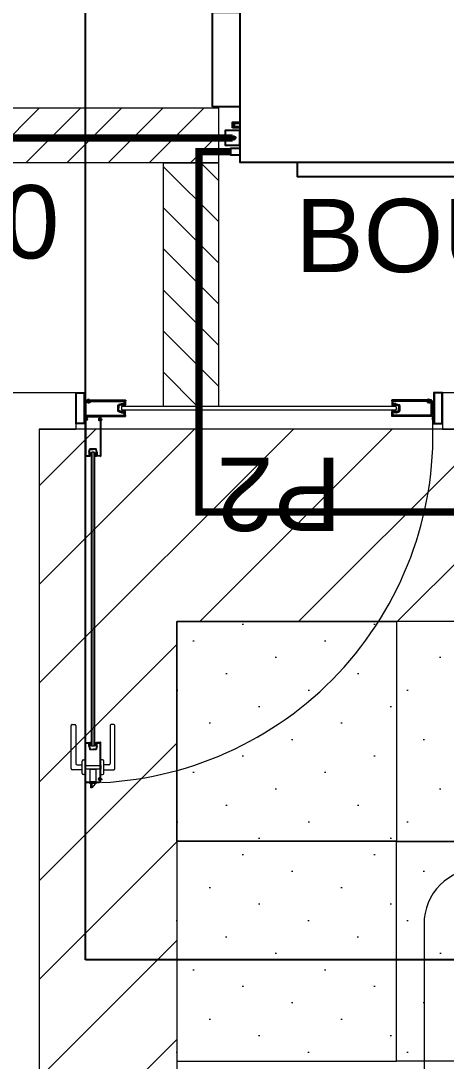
# Model space of a CAD drawing. Header units: millimetres. Extents: x -81374 to 485233, y -39075 to 157313.
# Drawn here: x 52782 to 53942, y 26781 to 29620 of the extents above; entities that cross this region are included whole.
import ezdxf
from ezdxf.enums import TextEntityAlignment as Align

# ---------------------------------------------------------------- set-up
doc = ezdxf.new("R2010")
doc.units = ezdxf.units.MM
doc.linetypes.add('CENTERX2', pattern=[4, 2.5, -0.5, 0.5, -0.5])
doc.linetypes.add('HIDDEN', pattern=[0.375, 0.25, -0.125])
for name, color, linetype in [('2', 7, 'Continuous'), ('AC-RA-DIFFUSER', 6, 'Continuous'), ('ceilings', 253, 'Continuous'), ('Hatch 01_UC', 7, 'Continuous'), ('M-HVAC ELLIPTICAL DUCT', 6, 'Continuous'), ('M-HVAC VRV PIPE', 152, 'Continuous'), ('M-HVAC-ELEPTICAL DUCT', 6, 'Continuous')]:
    doc.layers.add(name, color=color, linetype=linetype)
for name, color, linetype, lineweight in [('CB-AC CABLE TRAY', 213, 'Continuous', 15), ('DRAIN PIPE', 76, 'Continuous', 30), ('G-IMPT', 8, 'Continuous', 5), ('ID - MODULAR', 44, 'Continuous', 5)]:
    doc.layers.add(name, color=color, linetype=linetype, lineweight=lineweight)
doc.layers.add('ceiling', color=7, linetype='Continuous', lineweight=5, true_color=0x560d91)
doc.styles.add('ROMAND', font='romand__.ttf')
doc.styles.get("Standard").update_dxf_attribs({"font": 'arial.ttf'})
doc.dimstyles.new('Vayucon', dxfattribs={"dimtxt": 200, "dimasz": 150, "dimexe": 0, "dimexo": 0, "dimgap": 9e-05, "dimtad": 1, "dimdec": 0, "dimrnd": 5, "dimzin": 0, "dimdsep": 46, "dimtxsty": 'ROMAND', "dimcen": 90, "dimclre": 99, "dimclrt": 7, "dimadec": 0, "dimazin": 0, "dimtfac": 1, "dimtdec": 0, "dimtofl": 0, "dimtmove": 1, "dimatfit": 3, "dimfxl": 1, "dimtolj": 1, "dimtzin": 0, "dimarcsym": 0})

# ---------------------------------------------------------------- blocks, each defined once
blk = doc.blocks.new('A$C4A242C7C')
at = {"layer": '2', "color": 6, "linetype": 'Continuous'}
for p, q in [((0, 4), (0, 115.4)), ((0.4, 115.8), (0.6, 115.8)), ((1.4, 115), (13, 115)), ((2, 113), (10.5, 113)), ((2, 4), (2, 113)), ((10.5, 103.9), (10.5, 113)), ((10.6, 103.4), (12.8, 95.2)), ((14, 111.3), (12.5, 111.3)), ((12.5, 104.8), (12.5, 111.3)), ((14, 104.8), (12.5, 104.8)), ((14.8, 103.8), (12.5, 103.8)), ((12.5, 103.8), (14.7, 95.7)), ((13, 115), (13, 112.6)), ((14.7, 112.6), (13, 112.6)), ((14, 110), (14, 111.3)), ((14, 106.1), (14, 104.8)), ((14.3, 109.8), (15, 110)), ((14.3, 106.3), (15, 106.1)), ((14.7, 112.6), (15.2, 110.4)), ((14.7, 95.7), (22.5, 95.7)), ((30.3, 93.7), (14.7, 93.7)), ((14.8, 103.8), (15.2, 105.6)), ((30.3, 95.7), (22.5, 95.7)), ((30.3, 112.6), (29.8, 110.4)), ((30.2, 103.8), (29.8, 105.6)), ((30.7, 109.8), (30, 110)), ((30.7, 106.3), (30, 106.1)), ((30.2, 103.8), (32.5, 103.8)), ((32, 112.6), (30.3, 112.6)), ((32.5, 103.8), (30.3, 95.7)), ((31, 111.3), (32.5, 111.3)), ((31, 110), (31, 111.3)), ((31, 106.1), (31, 104.8)), ((31, 104.8), (32.5, 104.8)), ((32, 115), (32, 112.6)), ((43.6, 115), (32, 115)), ((34.4, 103.4), (32.2, 95.2)), ((32.5, 104.8), (32.5, 111.3)), ((34.5, 113), (43, 113)), ((34.5, 103.9), (34.5, 113)), ((43, 14.2), (43, 113)), ((44.6, 115.8), (44.4, 115.8)), ((45, 11.7), (45, 115.4)), ((4, 2), (41, 2)), ((4, 0), (41, 0)), ((38.5, 8.4), (38.5, 11.7)), ((42.5, 13.7), (40.5, 13.7)), ((40.5, 8.8), (40.5, 11.3)), ((42.5, 6.4), (40.5, 6.4)), ((44, 11.7), (40.9, 11.7)), ((44, 8.4), (40.9, 8.4)), ((43, 4), (43, 5.9)), ((44, 11.6), (44, 11.7)), ((44, 8.4), (44, 8.5)), ((44.4, 11.2), (44.5, 11.2)), ((44.4, 8.9), (44.5, 8.9)), ((45, 4), (45, 8.4))]:
    blk.add_line(p, q, dxfattribs=at)
for centre, radius, start, end in [((0.4, 115.4), 0.4, 90, 180), ((0.6, 115.4), 0.4, 0, 90), ((1.4, 115.4), 0.4, 180, 270), ((12.5, 103.9), 2, 180, 195), ((14.7, 95.7), 2, 195, 270), ((14.2, 110), 0.2, 180, 285), ((14.2, 106.1), 0.2, 75, 180), ((14.8, 110.3), 0.4, 285, 15), ((14.8, 105.7), 0.4, 345, 75), ((30.1, 110.3), 0.4, 165, 255), ((30.1, 105.7), 0.4, 105, 195), ((30.3, 95.7), 2, 270, 345), ((30.8, 110), 0.2, 255, 0), ((30.8, 106.1), 0.2, 0, 105), ((32.5, 103.9), 2, 345, 0), ((43.6, 115.4), 0.4, 270, 0), ((44.4, 115.4), 0.4, 90, 180), ((44.6, 115.4), 0.4, 0, 90), ((4, 4), 4, 180, 270), ((4, 4), 2, 180, 270), ((40.5, 11.7), 2, 90, 180), ((40.5, 8.4), 2, 180, 270), ((40.9, 11.3), 0.4, 90, 180), ((40.9, 8.8), 0.4, 180, 270), ((41, 4), 4, 270, 0), ((41, 4), 2, 270, 0), ((42.5, 14.2), 0.5, 270, 0), ((42.5, 5.9), 0.5, 0, 90), ((44.4, 11.6), 0.4, 180, 270), ((44.4, 8.5), 0.4, 90, 180), ((44.5, 11.7), 0.5, 270, 0), ((44.5, 8.4), 0.5, 0, 90)]:
    blk.add_arc(centre, radius, start, end, dxfattribs=at)
blk = doc.blocks.new('floor plan 1')
at = {"layer": 'G-IMPT', "color": 8, "ltscale": 500}
for p, q in [((5338.8, -67581.5, 0), (5338.8, -64131.5, 0)), ((4288.8, -66231.5), (4288.8, -65481.5)), ((5186.1, -66613.6, 0), (5194.6, -66602.3, 0)), ((5194.6, -66615, 0), (5194.6, -66602.3, 0)), ((5194.6, -66602.3, 0), (5197.5, -66602.3, 0)), ((5197.5, -66602.3, 0), (5197.5, -66615, 0)), ((5169.1, -66626.1, 0), (5166.7, -66625.3, 0)), ((5169.1, -66626.2, 0), (5166.7, -66625.8, 0)), ((5169.1, -66626.5, 0), (5166.7, -66626.2, 0)), ((5169.1, -66626.7, 0), (5166.7, -66626.7, 0)), ((5169.1, -66626.9, 0), (5166.7, -66627.1, 0)), ((5169.1, -66627.1, 0), (5166.7, -66627.6, 0)), ((5169.1, -66627.3, 0), (5166.7, -66628, 0)), ((5169.1, -66627.3, 0), (5169.1, -66626.1, 0)), ((5174.4, -66626.1, 0), (5169.1, -66626.1, 0)), ((5174.4, -66627.3, 0), (5169.1, -66627.3, 0)), ((5170.3, -66621, 0), (5170.3, -66625.2, 0)), ((5170.3, -66628.3, 0), (5170.3, -66727.1, 0)), ((5170.9, -66625.7, 0), (5170.8, -66625.7, 0)), ((5170.9, -66627.8, 0), (5170.8, -66627.8, 0)), ((5170.9, -66627.3, 0), (5170.9, -66626.1, 0)), ((5171.3, -66625.2, 0), (5171.3, -66625.3, 0)), ((5171.3, -66625.2, 0), (5174.3, -66625.2, 0)), ((5171.3, -66628.2, 0), (5171.3, -66628.3, 0)), ((5171.3, -66628.3, 0), (5174.3, -66628.3, 0)), ((5172.3, -66621, 0), (5172.3, -66622.8, 0)), ((5172.3, -66630.7, 0), (5172.3, -66724.8, 0)), ((5172.7, -66623.3, 0), (5174.6, -66623.3, 0)), ((5172.7, -66627.3, 0), (5172.7, -66626.1, 0)), ((5172.7, -66630.2, 0), (5174.6, -66630.2, 0)), ((5209.4, -66617.2, 0), (5174.2, -66617.2, 0)), ((5209.4, -66619.1, 0), (5174.2, -66619.1, 0)), ((5174.4, -66627.3, 0), (5174.4, -66626.1, 0)), ((5174.6, -66625.6, 0), (5174.6, -66627.9, 0)), ((5176.5, -66625.2, 0), (5176.5, -66628.3, 0)), ((5182.2, -66615, 0), (5182.2, -66617.2, 0)), ((5201.3, -66615, 0), (5182.2, -66615, 0)), ((5182.2, -66617.2, 0), (5201.3, -66617.2, 0)), ((5183.2, -66617.2, 0), (5183.2, -66618.7, 0)), ((5200.3, -66617.2, 0), (5183.2, -66617.2, 0)), ((5183.2, -66618.7, 0), (5200.3, -66618.7, 0)), ((5184.2, -66653.9, 0), (5184.2, -66618.7, 0)), ((5184.2, -66618.7, 0), (5199.4, -66618.7, 0)), ((5186.1, -66615, 0), (5186.1, -66613.6, 0)), ((5199.4, -66618.7, 0), (5199.4, -66653.9, 0)), ((5200.3, -66618.7, 0), (5200.3, -66617.2, 0)), ((5201.3, -66617.2, 0), (5201.3, -66615, 0)), ((5211.3, -66621, 0), (5211.3, -66724.8, 0)), ((5213.2, -66621, 0), (5213.2, -66727.1, 0)), ((5131.9, -66655.3, 0), (5131.9, -66772.5, 0)), ((5162.3, -66652, 0), (5135.2, -66652, 0)), ((5148.6, -66665.3, 0), (5162.3, -66665.3, 0)), ((5162.3, -66642, 0), (5162.3, -66675.3, 0)), ((5170.3, -66638.7, 0), (5165.7, -66638.7, 0)), ((5170.3, -66663.4, 0), (5170.3, -66653.9, 0)), ((5170.3, -66653.9, 0), (5213.2, -66653.9, 0)), ((5213.2, -66663.4, 0), (5170.3, -66663.4, 0)), ((5199.4, -66653.9, 0), (5184.2, -66653.9, 0)), ((5213.2, -66638.7, 0), (5217.9, -66638.7, 0)), ((5213.2, -66653.9, 0), (5213.2, -66663.4, 0)), ((5221.2, -66642, 0), (5221.2, -66675.3, 0)), ((5221.2, -66652, 0), (5248.3, -66652, 0)), ((5235, -66665.3, 0), (5221.2, -66665.3, 0)), ((5251.7, -66655.3, 0), (5251.7, -66772.5, 0)), ((5145.2, -66772.5, 0), (5145.2, -66668.7, 0)), ((5165.7, -66678.7, 0), (5170.3, -66678.7, 0)), ((5217.9, -66678.7, 0), (5213.2, -66678.7, 0)), ((5238.3, -66772.5, 0), (5238.3, -66668.7, 0)), ((5180.3, -66716.2, 0), (5180.3, -66724.8, 0)), ((5180.4, -66715.7, 0), (5182.5, -66707.9, 0)), ((5183.7, -66717, 0), (5182.2, -66717, 0)), ((5182.2, -66717, 0), (5182.2, -66723.2, 0)), ((5182.3, -66716, 0), (5184.3, -66708.4, 0)), ((5184.4, -66716, 0), (5182.3, -66716, 0)), ((5183.7, -66718.2, 0), (5183.7, -66717, 0)), ((5183.7, -66721.9, 0), (5183.7, -66723.2, 0)), ((5183.9, -66718.4, 0), (5184.6, -66718.2, 0)), ((5183.9, -66721.8, 0), (5184.6, -66721.9, 0)), ((5184.3, -66706.5, 0), (5199.2, -66706.5, 0)), ((5184.3, -66708.4, 0), (5191.8, -66708.4, 0)), ((5184.3, -66724.5, 0), (5184.9, -66722.4, 0)), ((5184.4, -66716, 0), (5184.9, -66717.8, 0)), ((5187, -66717.4, 0), (5188.4, -66716, 0)), ((5187, -66717.4, 0), (5187, -67517, 0)), ((5188.4, -66716, 0), (5195.1, -66716, 0)), ((5199.2, -66708.4, 0), (5191.8, -66708.4, 0)), ((5191.8, -66716, 0), (5191.8, -67518.4, 0)), ((5195.1, -66716, 0), (5196.5, -66717.4, 0)), ((5196.5, -67517, 0), (5196.5, -66717.4, 0)), ((5199.2, -66716, 0), (5198.7, -66717.8, 0)), ((5199.2, -66724.5, 0), (5198.7, -66722.4, 0)), ((5199.6, -66718.4, 0), (5199, -66718.2, 0)), ((5199.6, -66721.8, 0), (5199, -66721.9, 0)), ((5201.3, -66716, 0), (5199.2, -66708.4, 0)), ((5199.2, -66716, 0), (5201.3, -66716, 0)), ((5199.9, -66717, 0), (5201.3, -66717, 0)), ((5199.9, -66718.2, 0), (5199.9, -66717, 0)), ((5199.9, -66721.9, 0), (5199.9, -66723.2, 0)), ((5203.1, -66715.7, 0), (5201, -66707.9, 0)), ((5201.3, -66717, 0), (5201.3, -66723.2, 0)), ((5203.2, -66716.2, 0), (5203.2, -66724.8, 0)), ((5170.7, -66727.5, 0), (5170.9, -66727.5, 0)), ((5171.7, -66726.7, 0), (5182.7, -66726.7, 0)), ((5180.3, -66724.8, 0), (5172.3, -66724.8, 0)), ((5183.7, -66723.2, 0), (5182.2, -66723.2, 0)), ((5182.7, -66724.5, 0), (5184.3, -66724.5, 0)), ((5182.7, -66726.7, 0), (5182.7, -66724.5, 0)), ((5199.2, -66724.5, 0), (5200.8, -66724.5, 0)), ((5199.9, -66723.2, 0), (5201.3, -66723.2, 0)), ((5200.8, -66726.7, 0), (5200.8, -66724.5, 0)), ((5211.9, -66726.7, 0), (5200.8, -66726.7, 0)), ((5211.3, -66724.8, 0), (5203.2, -66724.8, 0)), ((5212.8, -66727.5, 0), (5212.6, -66727.5, 0)), ((5135.2, -66775.8, 0), (5141.9, -66775.8, 0)), ((5248.3, -66775.8, 0), (5241.7, -66775.8, 0)), ((5170.3, -67606.1, 0), (5170.3, -67507.3, 0)), ((5170.7, -67506.9, 0), (5170.9, -67506.9, 0)), ((5171.7, -67507.7, 0), (5182.7, -67507.7, 0)), ((5180.3, -67509.6, 0), (5172.3, -67509.6, 0)), ((5172.3, -67603.7, 0), (5172.3, -67509.6, 0)), ((5180.3, -67518.3, 0), (5180.3, -67509.6, 0)), ((5183.7, -67511.3, 0), (5182.2, -67511.3, 0)), ((5182.2, -67517.5, 0), (5182.2, -67511.3, 0)), ((5183.7, -67517.5, 0), (5182.2, -67517.5, 0)), ((5182.7, -67507.7, 0), (5182.7, -67510, 0)), ((5182.7, -67510, 0), (5184.3, -67510, 0)), ((5183.7, -67512.5, 0), (5183.7, -67511.3, 0)), ((5183.7, -67516.2, 0), (5183.7, -67517.5, 0)), ((5183.9, -67512.7, 0), (5184.6, -67512.5, 0)), ((5183.9, -67516, 0), (5184.6, -67516.2, 0)), ((5184.3, -67510, 0), (5184.9, -67512, 0)), ((5184.4, -67518.4, 0), (5184.9, -67516.7, 0)), ((5187, -67517, 0), (5188.4, -67518.4, 0)), ((5195.1, -67518.4, 0), (5196.5, -67517, 0)), ((5199.2, -67510, 0), (5198.7, -67512, 0)), ((5199.2, -67518.4, 0), (5198.7, -67516.7, 0)), ((5199.6, -67512.7, 0), (5199, -67512.5, 0)), ((5199.6, -67516, 0), (5199, -67516.2, 0)), ((5199.2, -67510, 0), (5200.8, -67510, 0)), ((5199.9, -67512.5, 0), (5199.9, -67511.3, 0)), ((5199.9, -67511.3, 0), (5201.3, -67511.3, 0)), ((5199.9, -67516.2, 0), (5199.9, -67517.5, 0)), ((5199.9, -67517.5, 0), (5201.3, -67517.5, 0)), ((5200.8, -67507.7, 0), (5200.8, -67510, 0)), ((5211.9, -67507.7, 0), (5200.8, -67507.7, 0)), ((5201.3, -67517.5, 0), (5201.3, -67511.3, 0)), ((5211.3, -67509.6, 0), (5203.2, -67509.6, 0)), ((5203.2, -67518.3, 0), (5203.2, -67509.6, 0)), ((5211.3, -67613.4, 0), (5211.3, -67509.6, 0)), ((5212.8, -67506.9, 0), (5212.6, -67506.9, 0)), ((5213.2, -67613.4, 0), (5213.2, -67507.3, 0)), ((5180.4, -67518.8, 0), (5182.5, -67526.6, 0)), ((5184.4, -67518.4, 0), (5182.3, -67518.4, 0)), ((5182.3, -67518.4, 0), (5184.3, -67526.1, 0)), ((5184.3, -67526.1, 0), (5191.8, -67526.1, 0)), ((5184.3, -67528, 0), (5199.2, -67528, 0)), ((5188.4, -67518.4, 0), (5195.1, -67518.4, 0)), ((5199.2, -67526.1, 0), (5191.8, -67526.1, 0)), ((5199.2, -67518.4, 0), (5201.3, -67518.4, 0)), ((5201.3, -67518.4, 0), (5199.2, -67526.1, 0)), ((5203.1, -67518.8, 0), (5201, -67526.6, 0)), ((4238.8, -67581.5, 0), (3938.8, -67581.5, 0)), ((4238.8, -67681.5, 0), (4238.8, -67581.5, 0)), ((4262.6, -67595.8, 0), (4238.8, -67595.8, 0)), ((4238.8, -67595.8, 0), (4238.8, -67681.5, 0)), ((4260.7, -67597.7, 0), (4240.7, -67597.7, 0)), ((4240.7, -67597.7, 0), (4240.7, -67679.6, 0)), ((4260.7, -67679.6, 0), (4260.7, -67597.7, 0)), ((4262.6, -67681.5, 0), (4262.6, -67595.8, 0)), ((5215, -67681.5, 0), (5215, -67595.8, 0)), ((5215, -67595.8, 0), (5238.8, -67595.8, 0)), ((5216.9, -67679.6, 0), (5216.9, -67597.7, 0)), ((5216.9, -67597.7, 0), (5236.9, -67597.7, 0)), ((5236.9, -67597.7, 0), (5236.9, -67679.6, 0)), ((5338.8, -67581.5, 0), (5238.8, -67581.5, 0)), ((5238.8, -67681.5, 0), (5238.8, -67581.5, 0)), ((5238.8, -67595.8, 0), (5238.8, -67681.5, 0)), ((5169.1, -67607.1, 0), (5166.7, -67606.4, 0)), ((5169.1, -67607.3, 0), (5166.7, -67606.8, 0)), ((5169.1, -67607.5, 0), (5166.7, -67607.2, 0)), ((5169.1, -67607.7, 0), (5166.7, -67607.7, 0)), ((5169.1, -67607.9, 0), (5166.7, -67608.2, 0)), ((5169.1, -67608.1, 0), (5166.7, -67608.6, 0)), ((5169.1, -67608.3, 0), (5166.7, -67609, 0)), ((5169.1, -67607.1, 0), (5169.1, -67608.3, 0)), ((5174.4, -67607.1, 0), (5169.1, -67607.1, 0)), ((5174.4, -67608.3, 0), (5169.1, -67608.3, 0)), ((5170.3, -67613.4, 0), (5170.3, -67609.3, 0)), ((5170.9, -67606.6, 0), (5170.8, -67606.6, 0)), ((5170.9, -67608.8, 0), (5170.8, -67608.8, 0)), ((5170.9, -67607.1, 0), (5170.9, -67608.3, 0)), ((5171.3, -67606.2, 0), (5171.3, -67606.1, 0)), ((5171.3, -67606.1, 0), (5174.3, -67606.1, 0)), ((5171.3, -67609.3, 0), (5171.3, -67609.2, 0)), ((5171.3, -67609.3, 0), (5174.3, -67609.3, 0)), ((5172.3, -67613.4, 0), (5172.3, -67611.7, 0)), ((5172.7, -67604.2, 0), (5174.6, -67604.2, 0)), ((5172.7, -67607.1, 0), (5172.7, -67608.3, 0)), ((5172.7, -67611.2, 0), (5174.6, -67611.2, 0)), ((5209.4, -67615.3, 0), (5174.2, -67615.3, 0)), ((5209.4, -67617.2, 0), (5174.2, -67617.2, 0)), ((5174.4, -67607.1, 0), (5174.4, -67608.3, 0)), ((5174.6, -67608.9, 0), (5174.6, -67606.5, 0)), ((5176.5, -67609.3, 0), (5176.5, -67606.1, 0)), ((5213.2, -67613.7, 0), (5213.2, -67659.2, 0)), ((5215, -67659.2, 0), (5215, -67612.4, 0)), ((4276.5, -67656, 0), (4275.2, -67656, 0)), ((4275.2, -67656, 0), (4275.2, -67661.3, 0)), ((4276.5, -67657.7, 0), (4275.2, -67657.7, 0)), ((4276.5, -67659.5, 0), (4275.2, -67659.5, 0)), ((4276.5, -67656, 0), (4276.5, -67661.3, 0)), ((4365.2, -67635.3, 0), (4366.6, -67633.9, 0)), ((4365.2, -67642, 0), (4365.2, -67635.3, 0)), ((4366.6, -67643.4, 0), (4365.2, -67642, 0)), ((5113, -67633.9, 0), (4366.6, -67633.9, 0)), ((4366.6, -67643.4, 0), (5113, -67643.4, 0)), ((5114.4, -67635.3, 0), (5113, -67633.9, 0)), ((5113, -67643.4, 0), (5114.4, -67642, 0)), ((5114.4, -67642, 0), (5114.4, -67635.3, 0)), ((5203.1, -67656, 0), (5204.3, -67656, 0)), ((5203.1, -67656, 0), (5203.1, -67661.3, 0)), ((5203.1, -67657.7, 0), (5204.3, -67657.7, 0)), ((5203.1, -67659.5, 0), (5204.3, -67659.5, 0)), ((5204.3, -67656, 0), (5204.3, -67661.3, 0)), ((5213.2, -67659.2, 0), (5215, -67659.2, 0)), ((4238.8, -67681.5, 0), (3938.8, -67681.5, 0)), ((4238.8, -67681.5, 0), (4262.6, -67681.5, 0)), ((4240.7, -67679.6, 0), (4260.7, -67679.6, 0)), ((4275.2, -67661.3, 0), (4274.5, -67663.8, 0)), ((4275.4, -67661.3, 0), (4275, -67663.8, 0)), ((4276.5, -67661.3, 0), (4275.2, -67661.3, 0)), ((4275.6, -67661.3, 0), (4275.4, -67663.8, 0)), ((4275.9, -67661.3, 0), (4275.9, -67663.8, 0)), ((4276.1, -67661.3, 0), (4276.3, -67663.8, 0)), ((4276.3, -67661.3, 0), (4276.7, -67663.8, 0)), ((4276.5, -67661.3, 0), (4277.2, -67663.8, 0)), ((5203.1, -67661.3, 0), (5202.3, -67663.8, 0)), ((5203.3, -67661.3, 0), (5202.8, -67663.8, 0)), ((5203.1, -67661.3, 0), (5204.3, -67661.3, 0)), ((5203.5, -67661.3, 0), (5203.2, -67663.8, 0)), ((5203.7, -67661.3, 0), (5203.7, -67663.8, 0)), ((5203.9, -67661.3, 0), (5204.1, -67663.8, 0)), ((5204.1, -67661.3, 0), (5204.6, -67663.8, 0)), ((5204.3, -67661.3, 0), (5205, -67663.8, 0)), ((5238.8, -67681.5, 0), (5215, -67681.5, 0)), ((5236.9, -67679.6, 0), (5216.9, -67679.6, 0)), ((5738.8, -67681.5, 0), (5238.8, -67681.5, 0))]:
    blk.add_line(p, q, dxfattribs=at)
for centre, radius, start, end in [((4138.8, -66231.5), 150, 270, 0), ((5215, -67566.4, 0), 950.6, 92.8185, 183.4941), ((5174.2, -66621, 0), 3.81, 90, 180), ((5170.8, -66625.2, 0), 0.476, 180, 270), ((5170.8, -66628.3, 0), 0.476, 90, 180), ((5170.9, -66625.3, 0), 0.381, 270, 0), ((5170.9, -66628.2, 0), 0.381, 0, 90), ((5174.2, -66621, 0), 1.9, 90, 180), ((5172.7, -66622.8, 0), 0.476, 180, 270), ((5172.7, -66630.7, 0), 0.476, 90, 180), ((5174.3, -66625.6, 0), 0.381, 0, 90), ((5174.3, -66627.9, 0), 0.381, 270, 0), ((5174.6, -66625.2, 0), 1.9, 0, 90), ((5174.6, -66628.3, 0), 1.9, 270, 0), ((5209.4, -66621, 0), 3.81, 0, 90), ((5209.4, -66621, 0), 1.9, 0, 90), ((5135.2, -66655.3, 0), 3.33, 90, 180), ((5148.6, -66668.7, 0), 3.33, 90, 180), ((5165.7, -66642, 0), 3.33, 90, 180), ((5217.9, -66642, 0), 3.33, 0, 90), ((5235, -66668.7, 0), 3.33, 0, 90), ((5248.3, -66655.3, 0), 3.33, 0, 90), ((5165.7, -66675.3, 0), 3.33, 180, 270), ((5217.9, -66675.3, 0), 3.33, 270, 0), ((5182.2, -66716.2, 0), 1.9, 165, 180), ((5184.3, -66708.4, 0), 1.9, 90, 165), ((5183.9, -66718.2, 0), 0.19, 180, 285), ((5183.9, -66721.9, 0), 0.19, 75, 180), ((5184.5, -66717.9, 0), 0.381, 285, 15), ((5184.5, -66722.3, 0), 0.381, 345, 75), ((5199.1, -66717.9, 0), 0.381, 165, 255), ((5199.1, -66722.3, 0), 0.381, 105, 195), ((5199.2, -66708.4, 0), 1.9, 15, 90), ((5199.7, -66718.2, 0), 0.19, 255, 0), ((5199.7, -66721.9, 0), 0.19, 0, 105), ((5201.3, -66716.2, 0), 1.9, 0, 15), ((5170.7, -66727.1, 0), 0.381, 180, 270), ((5170.9, -66727.1, 0), 0.381, 270, 0), ((5171.7, -66727.1, 0), 0.381, 90, 180), ((5211.9, -66727.1, 0), 0.381, 0, 90), ((5212.6, -66727.1, 0), 0.381, 180, 270), ((5212.8, -66727.1, 0), 0.381, 270, 0), ((5135.2, -66772.5, 0), 3.33, 180, 270), ((5141.9, -66772.5, 0), 3.33, 270, 0), ((5241.7, -66772.5, 0), 3.33, 180, 270), ((5248.3, -66772.5, 0), 3.33, 270, 0), ((5170.7, -67507.3, 0), 0.381, 90, 180), ((5170.9, -67507.3, 0), 0.381, 0, 90), ((5171.7, -67507.3, 0), 0.381, 180, 270), ((5183.9, -67512.5, 0), 0.19, 180, 285), ((5183.9, -67516.2, 0), 0.19, 75, 180), ((5184.5, -67512.1, 0), 0.381, 285, 15), ((5184.5, -67516.6, 0), 0.381, 345, 75), ((5199.1, -67512.1, 0), 0.381, 165, 255), ((5199.1, -67516.6, 0), 0.381, 105, 195), ((5199.7, -67512.5, 0), 0.19, 255, 0), ((5199.7, -67516.2, 0), 0.19, 0, 105), ((5211.9, -67507.3, 0), 0.381, 270, 0), ((5212.6, -67507.3, 0), 0.381, 90, 180), ((5212.8, -67507.3, 0), 0.381, 0, 90), ((5182.2, -67518.3, 0), 1.9, 180, 195), ((5184.3, -67526.1, 0), 1.9, 195, 270), ((5199.2, -67526.1, 0), 1.9, 270, 345), ((5201.3, -67518.3, 0), 1.9, 345, 0), ((5170.8, -67606.1, 0), 0.476, 180, 270), ((5170.8, -67609.3, 0), 0.476, 90, 180), ((5174.2, -67613.4, 0), 3.81, 180, 270), ((5170.9, -67606.2, 0), 0.381, 270, 0), ((5170.9, -67609.2, 0), 0.381, 0, 90), ((5172.7, -67603.7, 0), 0.476, 180, 270), ((5172.7, -67611.7, 0), 0.476, 90, 180), ((5174.2, -67613.4, 0), 1.9, 180, 270), ((5174.3, -67606.5, 0), 0.381, 0, 90), ((5174.3, -67608.9, 0), 0.381, 270, 0), ((5174.6, -67606.1, 0), 1.9, 0, 90), ((5174.6, -67609.3, 0), 1.9, 270, 0), ((5209.4, -67613.4, 0), 3.81, 270, 0), ((5209.4, -67613.4, 0), 1.9, 270, 0)]:
    blk.add_arc(centre, radius, start, end, dxfattribs=at)
at = {"layer": 'G-IMPT', "color": 8, "ltscale": 500, "extrusion": (-8.40105e-26, -2.48094e-11, -1)}
blk.add_arc((-5211.4, -67609.5, 0), 4.58, 246.5437, 218.2063, dxfattribs=at)
at = {"layer": 'G-IMPT', "color": 8, "ltscale": 500}
for points in [[(5186.6, -66721.7, 0), (5184.4, -66721.7, 0), (5185.2, -66721.5, 0), (5186, -66721.5, 0)], [(5186, -66722.1, 0), (5185.1, -66722, 0), (5184.4, -66721.7, 0), (5186.6, -66721.7, 0)], [(5186, -66722.8, 0), (5185.1, -66722.7, 0), (5185.1, -66722, 0), (5186, -66722.1, 0)], [(5185.9, -66720.5, 0), (5185.2, -66720.3, 0), (5185.3, -66719.6, 0), (5186.6, -66720.3, 0)], [(5186, -66721.5, 0), (5185.2, -66721.5, 0), (5185.2, -66720.3, 0), (5185.9, -66720.5, 0)], [(5197.6, -66720.5, 0), (5198.3, -66720.3, 0), (5198.3, -66719.6, 0), (5196.9, -66720.3, 0)], [(5196.9, -66721.7, 0), (5199.2, -66721.7, 0), (5198.4, -66721.5, 0), (5197.6, -66721.5, 0)], [(5197.6, -66722.1, 0), (5198.4, -66722, 0), (5199.2, -66721.7, 0), (5196.9, -66721.7, 0)], [(5197.5, -66722.8, 0), (5198.5, -66722.7, 0), (5198.4, -66722, 0), (5197.6, -66722.1, 0)], [(5197.6, -66721.5, 0), (5198.4, -66721.5, 0), (5198.3, -66720.3, 0), (5197.6, -66720.5, 0)], [(5187.1, -66726.1, 0), (5182.7, -66725.5, 0), (5184.9, -66725.1, 0), (5186.1, -66725.8, 0)], [(5187.1, -66727.1, 0), (5182.7, -66726.7, 0), (5182.7, -66725.5, 0), (5187.1, -66726.1, 0)], [(5186.1, -66725.8, 0), (5184.9, -66725.1, 0), (5185, -66723.3, 0), (5186, -66723.5, 0)], [(5186, -66723.5, 0), (5185, -66723.3, 0), (5185.1, -66722.9, 0), (5186.7, -66723.1, 0)], [(5186.7, -66723.1, 0), (5185.1, -66722.9, 0), (5185.1, -66722.7, 0), (5186, -66722.8, 0)], [(5196.5, -66726.1, 0), (5200.8, -66725.5, 0), (5198.6, -66725.1, 0), (5197.4, -66725.8, 0)], [(5196.5, -66727.1, 0), (5200.8, -66726.7, 0), (5200.8, -66725.5, 0), (5196.5, -66726.1, 0)], [(5196.8, -66723.1, 0), (5198.5, -66722.9, 0), (5198.5, -66722.7, 0), (5197.5, -66722.8, 0)], [(5197.5, -66723.5, 0), (5198.5, -66723.3, 0), (5198.5, -66722.9, 0), (5196.8, -66723.1, 0)], [(5197.4, -66725.8, 0), (5198.6, -66725.1, 0), (5198.5, -66723.3, 0), (5197.5, -66723.5, 0)], [(5187.1, -67507.3, 0), (5182.7, -67507.7, 0), (5182.7, -67508.9, 0), (5187.1, -67508.4, 0)], [(5187.1, -67508.4, 0), (5182.7, -67508.9, 0), (5184.9, -67509.3, 0), (5186.1, -67508.6, 0)], [(5186, -67512.3, 0), (5185.1, -67512.4, 0), (5184.4, -67512.7, 0), (5186.6, -67512.7, 0)], [(5186.6, -67512.7, 0), (5184.4, -67512.7, 0), (5185.2, -67513, 0), (5186, -67513, 0)], [(5186.1, -67508.6, 0), (5184.9, -67509.3, 0), (5185, -67511.2, 0), (5186, -67511, 0)], [(5186, -67511, 0), (5185, -67511.2, 0), (5185.1, -67511.6, 0), (5186.7, -67511.4, 0)], [(5186.7, -67511.4, 0), (5185.1, -67511.6, 0), (5185.1, -67511.8, 0), (5186, -67511.7, 0)], [(5186, -67511.7, 0), (5185.1, -67511.8, 0), (5185.1, -67512.4, 0), (5186, -67512.3, 0)], [(5186, -67513, 0), (5185.2, -67513, 0), (5185.2, -67514.2, 0), (5185.9, -67513.9, 0)], [(5185.9, -67513.9, 0), (5185.2, -67514.2, 0), (5185.3, -67514.8, 0), (5186.6, -67514.1, 0)], [(5196.5, -67507.3, 0), (5200.8, -67507.7, 0), (5200.8, -67508.9, 0), (5196.5, -67508.4, 0)], [(5196.5, -67508.4, 0), (5200.8, -67508.9, 0), (5198.6, -67509.3, 0), (5197.4, -67508.6, 0)], [(5197.5, -67511, 0), (5198.5, -67511.2, 0), (5198.5, -67511.6, 0), (5196.8, -67511.4, 0)], [(5196.8, -67511.4, 0), (5198.5, -67511.6, 0), (5198.5, -67511.8, 0), (5197.5, -67511.7, 0)], [(5197.6, -67512.3, 0), (5198.4, -67512.4, 0), (5199.2, -67512.7, 0), (5196.9, -67512.7, 0)], [(5196.9, -67512.7, 0), (5199.2, -67512.7, 0), (5198.4, -67513, 0), (5197.6, -67513, 0)], [(5197.6, -67513.9, 0), (5198.3, -67514.2, 0), (5198.3, -67514.8, 0), (5196.9, -67514.1, 0)], [(5197.4, -67508.6, 0), (5198.6, -67509.3, 0), (5198.5, -67511.2, 0), (5197.5, -67511, 0)], [(5197.5, -67511.7, 0), (5198.5, -67511.8, 0), (5198.4, -67512.4, 0), (5197.6, -67512.3, 0)], [(5197.6, -67513, 0), (5198.4, -67513, 0), (5198.3, -67514.2, 0), (5197.6, -67513.9, 0)]]:
    blk.add_3dface(points, dxfattribs=at)
at = {"layer": 'ID - MODULAR', "color": 8, "ltscale": 500}
blk.add_arc((11420.4, -71220.8), 9842.1, 158.92407, 26.97429, dxfattribs=at)
at = {"layer": 'G-IMPT', "color": 8, "ltscale": 500, "yscale": 0.9523809523809526, "zscale": 0.9523809523809526}
for p, xscale, rotation in [((4266.4, -67617.2, 0), 0.9523809523809526, 270), ((5213.2, -67617.2, 0), -0.9523809523809526, 90)]:
    blk.add_blockref('A$C4A242C7C', p, dxfattribs=dict(at, xscale=xscale, rotation=rotation))
at = {"layer": 'G-IMPT', "color": 8, "ltscale": 500}
for rotation, p in [(359.9992, (39680.6, -4989.6, 0)), (359.9992, (35886.7, -10139.3, 0)), (270.0008, (28873.3, -20643.5, 0)), (359.9992, (11975.3, -26935.4, 0)), (359.9992, (15267.6, -26935.4, 0)), (359.9992, (26686.3, -26987.7, 0)), (270.0008, (15861.1, -28615, 0)), (89.9992, (23697.8, -33300.6, 0)), (89.9992, (23597.9, -35337.7, 0)), (89.9992, (23597.9, -37388.3, 0)), (359.9992, (13750.4, -37781.5, 0)), (89.9992, (23697.8, -40746.8, 0)), (89.9992, (23597.8, -44302.5, 0)), (89.9992, (23597.8, -46399.1, 0)), (89.9992, (23697.8, -48339.8, 0)), (89.9992, (23697.8, -54280, 0)), (359.9992, (27418.1, -55702.4, 0)), (89.9992, (9671.9, -65856.5, 0)), (359.9992, (4684.1, -67403.4, 0)), (359.9992, (8737.2, -67403.4, 0))]:
    blk.add_attdef('PARTITIONTYPE', text='', height=200, rotation=rotation, dxfattribs=at).set_placement(p, align=Align.MIDDLE_CENTER)
mesh = blk.add_polyface(dxfattribs=at)
corners = [(4375.3, -67634, 0), (4374.7, -67629.6, 0), (4374.3, -67631.8, 0), (4375, -67633, 0)]
mesh.append_faces([[corners[k] for k in face] for face in [(3, 2, 1, 0)]], dxfattribs={"color": 8})
mesh = blk.add_polyface(dxfattribs=at)
corners = [(4376.3, -67634, 0), (4375.9, -67629.6, 0), (4374.7, -67629.6, 0), (4375.3, -67634, 0)]
mesh.append_faces([[corners[k] for k in face] for face in [(3, 2, 1, 0)]], dxfattribs={"color": 8})
mesh = blk.add_polyface(dxfattribs=at)
corners = [(5103.3, -67634, 0), (5103.7, -67629.6, 0), (5104.9, -67629.6, 0), (5104.3, -67634, 0)]
mesh.append_faces([[corners[k] for k in face] for face in [(0, 1, 2, 3)]], dxfattribs={"color": 8})
mesh = blk.add_polyface(dxfattribs=at)
corners = [(5104.3, -67634, 0), (5104.9, -67629.6, 0), (5105.3, -67631.8, 0), (5104.6, -67633, 0)]
mesh.append_faces([[corners[k] for k in face] for face in [(0, 1, 2, 3)]], dxfattribs={"color": 8})
mesh = blk.add_polyface(dxfattribs=at)
corners = [(4369.7, -67632.8, 0), (4369.5, -67632.1, 0), (4368.8, -67632.2, 0), (4369.5, -67633.5, 0)]
mesh.append_faces([[corners[k] for k in face] for face in [(3, 2, 1, 0)]], dxfattribs={"color": 8})
mesh = blk.add_polyface(dxfattribs=at)
corners = [(4369.7, -67644.5, 0), (4369.5, -67645.2, 0), (4368.8, -67645.1, 0), (4369.5, -67643.8, 0)]
mesh.append_faces([[corners[k] for k in face] for face in [(0, 1, 2, 3)]], dxfattribs={"color": 8})
mesh = blk.add_polyface(dxfattribs=at)
corners = [(4370.7, -67632.8, 0), (4370.7, -67632, 0), (4369.5, -67632.1, 0), (4369.7, -67632.8, 0)]
mesh.append_faces([[corners[k] for k in face] for face in [(3, 2, 1, 0)]], dxfattribs={"color": 8})
mesh = blk.add_polyface(dxfattribs=at)
corners = [(4370.7, -67644.5, 0), (4370.7, -67645.3, 0), (4369.5, -67645.2, 0), (4369.7, -67644.5, 0)]
mesh.append_faces([[corners[k] for k in face] for face in [(0, 1, 2, 3)]], dxfattribs={"color": 8})
mesh = blk.add_polyface(dxfattribs=at)
corners = [(4370.9, -67633.5, 0), (4370.9, -67631.2, 0), (4370.7, -67632, 0), (4370.7, -67632.8, 0)]
mesh.append_faces([[corners[k] for k in face] for face in [(3, 2, 1, 0)]], dxfattribs={"color": 8})
mesh = blk.add_polyface(dxfattribs=at)
corners = [(4370.9, -67643.8, 0), (4370.9, -67646.1, 0), (4370.7, -67645.3, 0), (4370.7, -67644.5, 0)]
mesh.append_faces([[corners[k] for k in face] for face in [(0, 1, 2, 3)]], dxfattribs={"color": 8})
mesh = blk.add_polyface(dxfattribs=at)
corners = [(4371.3, -67632.9, 0), (4371.2, -67632, 0), (4370.9, -67631.2, 0), (4370.9, -67633.5, 0)]
mesh.append_faces([[corners[k] for k in face] for face in [(3, 2, 1, 0)]], dxfattribs={"color": 8})
mesh = blk.add_polyface(dxfattribs=at)
corners = [(4371.3, -67644.4, 0), (4371.2, -67645.3, 0), (4370.9, -67646.1, 0), (4370.9, -67643.8, 0)]
mesh.append_faces([[corners[k] for k in face] for face in [(0, 1, 2, 3)]], dxfattribs={"color": 8})
mesh = blk.add_polyface(dxfattribs=at)
corners = [(4372, -67632.9, 0), (4371.9, -67632, 0), (4371.2, -67632, 0), (4371.3, -67632.9, 0)]
mesh.append_faces([[corners[k] for k in face] for face in [(3, 2, 1, 0)]], dxfattribs={"color": 8})
mesh = blk.add_polyface(dxfattribs=at)
corners = [(4372, -67644.4, 0), (4371.9, -67645.3, 0), (4371.2, -67645.3, 0), (4371.3, -67644.4, 0)]
mesh.append_faces([[corners[k] for k in face] for face in [(0, 1, 2, 3)]], dxfattribs={"color": 8})
mesh = blk.add_polyface(dxfattribs=at)
corners = [(4372.3, -67633.6, 0), (4372.1, -67631.9, 0), (4371.9, -67632, 0), (4372, -67632.9, 0)]
mesh.append_faces([[corners[k] for k in face] for face in [(3, 2, 1, 0)]], dxfattribs={"color": 8})
mesh = blk.add_polyface(dxfattribs=at)
corners = [(4372.3, -67643.7, 0), (4372.1, -67645.4, 0), (4371.9, -67645.3, 0), (4372, -67644.4, 0)]
mesh.append_faces([[corners[k] for k in face] for face in [(0, 1, 2, 3)]], dxfattribs={"color": 8})
mesh = blk.add_polyface(dxfattribs=at)
corners = [(4372.7, -67632.9, 0), (4372.5, -67631.9, 0), (4372.1, -67631.9, 0), (4372.3, -67633.6, 0)]
mesh.append_faces([[corners[k] for k in face] for face in [(3, 2, 1, 0)]], dxfattribs={"color": 8})
mesh = blk.add_polyface(dxfattribs=at)
corners = [(4372.7, -67644.4, 0), (4372.5, -67645.4, 0), (4372.1, -67645.4, 0), (4372.3, -67643.7, 0)]
mesh.append_faces([[corners[k] for k in face] for face in [(0, 1, 2, 3)]], dxfattribs={"color": 8})
mesh = blk.add_polyface(dxfattribs=at)
corners = [(4375, -67633, 0), (4374.3, -67631.8, 0), (4372.5, -67631.9, 0), (4372.7, -67632.9, 0)]
mesh.append_faces([[corners[k] for k in face] for face in [(3, 2, 1, 0)]], dxfattribs={"color": 8})
mesh = blk.add_polyface(dxfattribs=at)
corners = [(4375, -67644.3, 0), (4374.3, -67645.5, 0), (4372.5, -67645.4, 0), (4372.7, -67644.4, 0)]
mesh.append_faces([[corners[k] for k in face] for face in [(0, 1, 2, 3)]], dxfattribs={"color": 8})
mesh = blk.add_polyface(dxfattribs=at)
corners = [(4375.3, -67643.3, 0), (4374.7, -67647.7, 0), (4374.3, -67645.5, 0), (4375, -67644.3, 0)]
mesh.append_faces([[corners[k] for k in face] for face in [(0, 1, 2, 3)]], dxfattribs={"color": 8})
mesh = blk.add_polyface(dxfattribs=at)
corners = [(4376.3, -67643.3, 0), (4375.9, -67647.7, 0), (4374.7, -67647.7, 0), (4375.3, -67643.3, 0)]
mesh.append_faces([[corners[k] for k in face] for face in [(0, 1, 2, 3)]], dxfattribs={"color": 8})
mesh = blk.add_polyface(dxfattribs=at)
corners = [(5103.3, -67643.3, 0), (5103.7, -67647.7, 0), (5104.9, -67647.7, 0), (5104.3, -67643.3, 0)]
mesh.append_faces([[corners[k] for k in face] for face in [(3, 2, 1, 0)]], dxfattribs={"color": 8})
mesh = blk.add_polyface(dxfattribs=at)
corners = [(5104.3, -67643.3, 0), (5104.9, -67647.7, 0), (5105.3, -67645.5, 0), (5104.6, -67644.3, 0)]
mesh.append_faces([[corners[k] for k in face] for face in [(3, 2, 1, 0)]], dxfattribs={"color": 8})
mesh = blk.add_polyface(dxfattribs=at)
corners = [(5104.6, -67633, 0), (5105.3, -67631.8, 0), (5107.1, -67631.9, 0), (5106.9, -67632.9, 0)]
mesh.append_faces([[corners[k] for k in face] for face in [(0, 1, 2, 3)]], dxfattribs={"color": 8})
mesh = blk.add_polyface(dxfattribs=at)
corners = [(5104.6, -67644.3, 0), (5105.3, -67645.5, 0), (5107.1, -67645.4, 0), (5106.9, -67644.4, 0)]
mesh.append_faces([[corners[k] for k in face] for face in [(3, 2, 1, 0)]], dxfattribs={"color": 8})
mesh = blk.add_polyface(dxfattribs=at)
corners = [(5106.9, -67632.9, 0), (5107.1, -67631.9, 0), (5107.5, -67631.9, 0), (5107.4, -67633.6, 0)]
mesh.append_faces([[corners[k] for k in face] for face in [(0, 1, 2, 3)]], dxfattribs={"color": 8})
mesh = blk.add_polyface(dxfattribs=at)
corners = [(5106.9, -67644.4, 0), (5107.1, -67645.4, 0), (5107.5, -67645.4, 0), (5107.4, -67643.7, 0)]
mesh.append_faces([[corners[k] for k in face] for face in [(3, 2, 1, 0)]], dxfattribs={"color": 8})
mesh = blk.add_polyface(dxfattribs=at)
corners = [(5107.4, -67633.6, 0), (5107.5, -67631.9, 0), (5107.7, -67632, 0), (5107.6, -67632.9, 0)]
mesh.append_faces([[corners[k] for k in face] for face in [(0, 1, 2, 3)]], dxfattribs={"color": 8})
mesh = blk.add_polyface(dxfattribs=at)
corners = [(5107.4, -67643.7, 0), (5107.5, -67645.4, 0), (5107.7, -67645.4, 0), (5107.6, -67644.4, 0)]
mesh.append_faces([[corners[k] for k in face] for face in [(3, 2, 1, 0)]], dxfattribs={"color": 8})
mesh = blk.add_polyface(dxfattribs=at)
corners = [(5107.6, -67632.9, 0), (5107.7, -67632, 0), (5108.4, -67632, 0), (5108.3, -67632.9, 0)]
mesh.append_faces([[corners[k] for k in face] for face in [(0, 1, 2, 3)]], dxfattribs={"color": 8})
mesh = blk.add_polyface(dxfattribs=at)
corners = [(5107.6, -67644.4, 0), (5107.7, -67645.4, 0), (5108.4, -67645.3, 0), (5108.3, -67644.4, 0)]
mesh.append_faces([[corners[k] for k in face] for face in [(3, 2, 1, 0)]], dxfattribs={"color": 8})
mesh = blk.add_polyface(dxfattribs=at)
corners = [(5108.3, -67632.9, 0), (5108.4, -67632, 0), (5108.7, -67631.2, 0), (5108.7, -67633.5, 0)]
mesh.append_faces([[corners[k] for k in face] for face in [(0, 1, 2, 3)]], dxfattribs={"color": 8})
mesh = blk.add_polyface(dxfattribs=at)
corners = [(5108.3, -67644.4, 0), (5108.4, -67645.3, 0), (5108.7, -67646.1, 0), (5108.7, -67643.8, 0)]
mesh.append_faces([[corners[k] for k in face] for face in [(3, 2, 1, 0)]], dxfattribs={"color": 8})
mesh = blk.add_polyface(dxfattribs=at)
corners = [(5108.7, -67633.5, 0), (5108.7, -67631.2, 0), (5109, -67632, 0), (5108.9, -67632.8, 0)]
mesh.append_faces([[corners[k] for k in face] for face in [(0, 1, 2, 3)]], dxfattribs={"color": 8})
mesh = blk.add_polyface(dxfattribs=at)
corners = [(5108.7, -67643.8, 0), (5108.7, -67646.1, 0), (5109, -67645.3, 0), (5108.9, -67644.5, 0)]
mesh.append_faces([[corners[k] for k in face] for face in [(3, 2, 1, 0)]], dxfattribs={"color": 8})
mesh = blk.add_polyface(dxfattribs=at)
corners = [(5108.9, -67632.8, 0), (5109, -67632, 0), (5110.1, -67632.1, 0), (5109.9, -67632.8, 0)]
mesh.append_faces([[corners[k] for k in face] for face in [(0, 1, 2, 3)]], dxfattribs={"color": 8})
mesh = blk.add_polyface(dxfattribs=at)
corners = [(5108.9, -67644.5, 0), (5109, -67645.3, 0), (5110.1, -67645.2, 0), (5109.9, -67644.5, 0)]
mesh.append_faces([[corners[k] for k in face] for face in [(3, 2, 1, 0)]], dxfattribs={"color": 8})
mesh = blk.add_polyface(dxfattribs=at)
corners = [(5109.9, -67632.8, 0), (5110.1, -67632.1, 0), (5110.8, -67632.2, 0), (5110.1, -67633.5, 0)]
mesh.append_faces([[corners[k] for k in face] for face in [(0, 1, 2, 3)]], dxfattribs={"color": 8})
mesh = blk.add_polyface(dxfattribs=at)
corners = [(5109.9, -67644.5, 0), (5110.1, -67645.2, 0), (5110.8, -67645.1, 0), (5110.1, -67643.8, 0)]
mesh.append_faces([[corners[k] for k in face] for face in [(3, 2, 1, 0)]], dxfattribs={"color": 8})
blk = doc.blocks.new('GRID')
at = {"layer": 'ceilings', "lineweight": 5, "transparency": 33554597}
h = blk.add_hatch(dxfattribs=at)
h.set_pattern_fill('DOTS', color=8, scale=80, angle=45)
h.paths.add_polyline_path([(56229.9, 61282.6), (56229.9, 61882.6), (56829.9, 61882.6), (56829.9, 61282.6)])
at = {"layer": 'ceilings', "color": 8, "lineweight": 5}
blk.add_lwpolyline([(56229.9, 61282.6), (56229.9, 61882.6), (56829.9, 61882.6), (56829.9, 61282.6)], close=True, dxfattribs=at)
blk = doc.blocks.new('*U133')
at = {"layer": 'CB-AC CABLE TRAY', "true_color": 0xa953a0}
h = blk.add_hatch(dxfattribs=at)
h.set_pattern_fill('ANSI31', color=215, scale=25)
h.set_pattern_definition([(45, (-900859.615, 1102758.81), (-56.1266008, 56.1266008), [])])
h.paths.add_polyline_path([(-88704.9, -150.4), (-88704.9, -0.4), (-84795.3, -0.4), (-84795.3, -150.4)])
at = {"layer": 'CB-AC CABLE TRAY', "color": 215, "true_color": 0xa953a0}
blk.add_lwpolyline([(-88704.9, -150.4), (-88704.9, -0.4), (-84795.3, -0.4), (-84795.3, -150.4)], close=True, dxfattribs=at)
blk = doc.blocks.new('*U132')
at = {"layer": 'CB-AC CABLE TRAY', "true_color": 0xa953a0}
h = blk.add_hatch(dxfattribs=at)
h.set_pattern_fill('ANSI31', color=215, scale=25)
h.set_pattern_definition([(45, (-904104.16, 1102758.81), (-56.1266008, 56.1266008), [])])
h.paths.add_polyline_path([(-88704.9, -150.4), (-88704.9, -0.4), (-88039.8, -0.4), (-88039.8, -150.4)])
at = {"layer": 'CB-AC CABLE TRAY', "color": 215, "true_color": 0xa953a0}
blk.add_lwpolyline([(-88704.9, -150.4), (-88704.9, -0.4), (-88039.8, -0.4), (-88039.8, -150.4)], close=True, dxfattribs=at)
blk = doc.blocks.new('DSD 96')
at = {"color": 190}
for p, q in [((-511, 218.5), (-511, 178.5)), ((-511, 218.5), (657, 218.5)), ((657, 178.5), (657, 218.5)), ((-480, -453.5), (-480, -436.5)), ((-480, -453.5), (626, -453.5)), ((626, -436.5), (626, -453.5))]:
    blk.add_line(p, q, dxfattribs=at)
at = {"color": 6, "linetype": 'CENTERX2', "lineweight": 5}
for p, q in [((-684, 119.5), (-684, 105.5)), ((830, 119.5), (830, 105.5)), ((-691, 112.5), (-677, 112.5)), ((823, 112.5), (837, 112.5)), ((-691, -295), (-677, -295)), ((-684, -288), (-684, -302)), ((823, -295), (837, -295)), ((830, -288), (830, -302))]:
    blk.add_line(p, q, dxfattribs=at)
at = {"color": 3}
for p, q in [((813.5, 27.5), (888.5, 27.5)), ((888.5, 27.5), (888.5, -231)), ((888.5, -231), (813.5, -231))]:
    blk.add_line(p, q, dxfattribs=at)
at = {"color": 190}
blk.add_lwpolyline([(-667.5, -436.5), (813.5, -436.5), (813.5, 178.5), (-667.5, 178.5)], close=True, dxfattribs=at)
at = {"color": 2}
for points in [[(-667.5, 140.6), (-667.5, 159.7), (-692.5, 159.7), (-692.5, 140.6)], [(813.5, 140.6), (813.5, 159.7), (838.5, 159.7), (838.5, 140.6)]]:
    blk.add_lwpolyline(points, close=True, dxfattribs=at)
at = {"color": 4}
for points in [[(-707.5, 92.5), (-667.5, 92.5), (-667.5, 132.5), (-707.5, 132.5)], [(813.5, 92.5), (853.5, 92.5), (853.5, 132.5), (813.5, 132.5)], [(-707.5, -315), (-667.5, -315), (-667.5, -275), (-707.5, -275)], [(813.5, -315), (853.5, -315), (853.5, -275), (813.5, -275)]]:
    blk.add_lwpolyline(points, close=True, dxfattribs=at)
at = {"color": 6}
blk.add_lwpolyline([(833.5, 85), (833.5, 69.1), (813.5, 69.1), (813.5, 85)], close=True, dxfattribs=at)
at = {"color": 5}
blk.add_lwpolyline([(828.5, 81.8), (828.5, 72.3), (813.5, 72.3), (813.5, 81.8)], close=True, dxfattribs=at)
at = {"color": 4}
for centre in [(-684, 112.5), (830, 112.5), (-684, -295), (830, -295)]:
    blk.add_circle(centre, 5, dxfattribs=at)

msp = doc.modelspace()

# ---------------------------------------------------------------- hatches: boundary and pattern name
at = {"layer": 'Hatch 01_UC', "linetype": 'Continuous', "lineweight": 0, "transparency": 33554597}
h = msp.add_hatch(dxfattribs=at)
h.set_pattern_fill('ANSI31', color=8, scale=60, angle=180)
h.set_pattern_definition([(225, (86411.17, 41994.27), (134.7038, -134.7038), [])])
h.paths.add_polyline_path([(56582.5, 28506.1), (52832, 28506.1), (52832, 25056.1), (56582.5, 25056.1)])
h.paths.add_polyline_path([(56207.3, 27981.1), (53207.3, 27981.1), (53207.3, 25581.1), (56207.3, 25581.1)], flags=16)

# ---------------------------------------------------------------- linework, layer by layer
at = {"layer": 'ceiling', "color": 8, "linetype": 'Continuous'}
for points in [[(56582.5, 28506.1), (52832, 28506.1), (52832, 25056.1), (56582.5, 25056.1)], [(56207.3, 27981.1), (53207.3, 27981.1), (53207.3, 25581.1), (56207.3, 25581.1)]]:
    msp.add_lwpolyline(points, close=True, dxfattribs=at)
at = {"layer": 'DRAIN PIPE', "color": 76, "linetype": 'Continuous', "elevation": 0}
msp.add_lwpolyline([(54275.4, 24174.9, 20, 20, 0), (54275.4, 28279.6, 20, 20, 0), (53268.5, 28279.6, 20, 20, 0), (53268.5, 29263, 20, 20, 0), (53354.5, 29263, 0, 0, 0)], format="xyseb", dxfattribs=at)
at = {"layer": 'M-HVAC VRV PIPE', "linetype": 'Continuous', "const_width": 20}
msp.add_lwpolyline([(48770.3, 25320.4), (48770.3, 29300.6), (53359.5, 29300.6)], dxfattribs=at)

# ---------------------------------------------------------------- block references
at = {"linetype": 'Continuous'}
ref = msp.add_blockref('floor plan 1', (58170.8, -39075.4), dxfattribs=dict(at, rotation=180))
ref.add_attrib('PARTITIONTYPE', 'P2', dxfattribs={"layer": 'G-IMPT', "color": 8, "ltscale": 500, "height": 200, "rotation": 179.9992}).set_placement((53486.7, 28328, 0), align=Align.MIDDLE_CENTER)
at = {"layer": 'AC-RA-DIFFUSER', "rotation": 180}
msp.add_blockref('DSD 96', (54193, 29413.1, 0), dxfattribs=at)
at = {"layer": 'CB-AC CABLE TRAY', "color": 4, "linetype": 'HIDDEN'}
for name, p, rotation in [('*U133', (138116.6, 29383.1), 359.9997198436913), ('*U132', (53171.3, 117272.9, 0), 89.99971984369127)]:
    msp.add_blockref(name, p, dxfattribs=dict(at, rotation=rotation))
at = {"layer": 'ceilings'}
for p, rotation in [((115089.9, -28848.7), 89.99999999999999), ((-7475.4, 83611), 270)]:
    msp.add_blockref('GRID', p, dxfattribs=dict(at, rotation=rotation))
at = {"layer": 'ceilings', "xscale": -1}
for p, rotation in [((-7475.4, -28848.7), 269.9999999999999), ((115089.9, 83611), 89.99999999999987)]:
    msp.add_blockref('GRID', p, dxfattribs=dict(at, rotation=rotation))

# ---------------------------------------------------------------- texts
at = {"layer": 'M-HVAC-ELEPTICAL DUCT', "char_height": 200, "attachment_point": 1}
for s, insert in [('BOCT-2850', (51396.6, 29171.9, 1198.1)), ('BOU-2250', (53530.9, 29134.5, 1198.1))]:
    msp.add_mtext(s, dxfattribs=dict(at, insert=insert))

# ---------------------------------------------------------------- leaders
at = {"layer": 'M-HVAC ELLIPTICAL DUCT', "color": 0, "linetype": 'Continuous'}
msp.add_leader([(54589.3, 27057.7), (52958.3, 27057.7), (52958.3, 30240.9), (51883.7, 30240.9)], dimstyle='Vayucon', dxfattribs=at)

doc.saveas('drawing.dxf')
